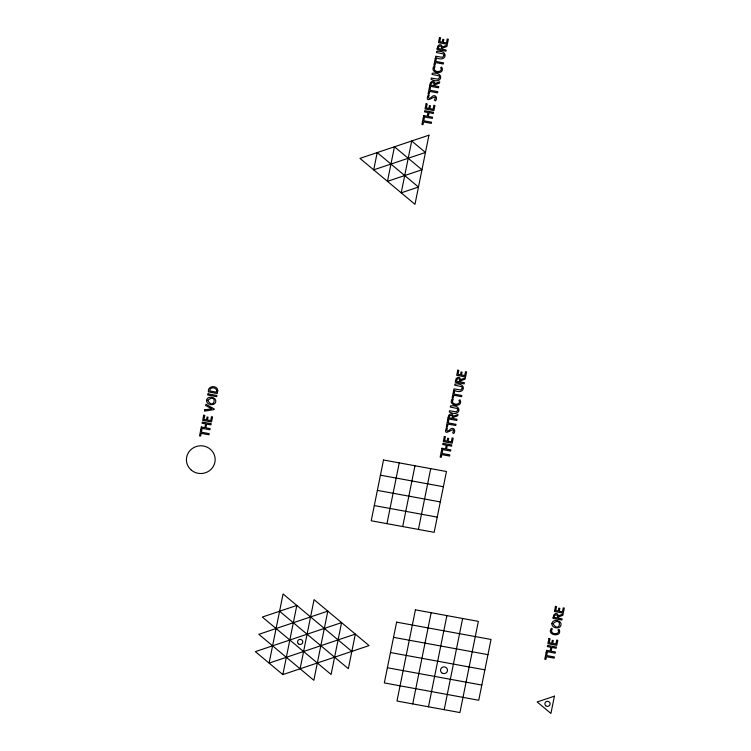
<?xml version="1.0" encoding="UTF-8"?>
<svg xmlns="http://www.w3.org/2000/svg" width="751" height="751" viewBox="0 0 751 751"><rect width="100%" height="100%" fill="white"/><g stroke="black" fill="none" stroke-linecap="round" stroke-linejoin="round"><path stroke-width="1.13" d="M282.845 674.595L296.823 605.447L262.324 617.05L331.097 674.482L341.574 622.617L255.34 651.624L282.845 674.595L369.088 645.588L314.068 599.645L300.1 668.794M386.962 523.663L399.241 462.869M402.696 526.545L414.984 465.751M418.429 529.427L430.717 468.643M412.721 703.903L431.149 612.722M428.464 706.794L446.892 615.604M444.198 709.676L462.625 618.486M380.438 475.186L443.381 486.723M377.368 490.375L440.302 501.921M374.298 505.573L437.232 517.12M393.543 637.346L487.953 654.656M390.473 652.544L484.883 669.854M387.403 667.742L481.804 685.053M351.834 651.389L283.071 593.957L269.093 663.105L355.336 634.097L348.342 668.681L279.579 611.248M428.37 97.039C429.45 101.329 432.135 94.673 434.594 95.724C436.932 96.194 436.96 99.461 435.458 100.859L434.435 100.23C438.772 90.927 423.583 106.914 428.211 94.992L429.196 95.537L428.37 97.039M446.62 429.703C447.699 433.984 450.384 427.338 452.844 428.389C455.181 428.849 455.209 432.125 453.707 433.515L452.684 432.886C457.021 423.583 441.832 439.57 446.46 427.657L447.446 428.192L446.62 429.703M434.228 68.36C433.721 73.054 443.663 72.331 440.715 67.609L441.766 67.139C445.784 75.513 428.577 73.523 434.059 66.088L435.007 66.67L434.228 68.36M452.477 401.015C451.971 405.718 461.912 404.986 458.964 400.274L460.016 399.795C464.034 408.178 446.826 406.178 452.309 398.743L453.257 399.325L452.477 401.015M551.544 630.549C551.046 635.252 560.978 634.52 558.031 629.807L559.082 629.329C563.1 637.712 545.902 635.712 551.375 628.277L552.332 628.859L551.544 630.549M207.661 400.424C214.758 411.417 217.687 392.003 207.661 400.424M552.933 623.659C560.03 634.651 562.959 615.238 552.933 623.659M206.572 400.227C205.887 404.967 214.626 406.498 215.744 401.907C216.795 396.922 207.417 395.214 206.572 400.227M551.844 623.461C551.159 628.202 559.908 629.732 561.016 625.142C562.067 620.157 552.689 618.448 551.844 623.461M216.682 390.595L216.363 392.144L209.745 390.933C209.322 386.662 216.297 386.99 216.682 390.595M434.191 83.99L433.862 85.717L430.99 85.192C430.22 82.835 433.918 81.446 434.191 83.99M441.579 47.397L441.259 49.125L438.377 48.599C437.617 46.243 441.316 44.853 441.579 47.397M452.44 416.645L452.111 418.373L449.239 417.847C448.469 415.5 452.168 414.101 452.44 416.645M459.828 380.053L459.509 381.79L456.627 381.264C455.866 378.908 459.565 377.509 459.828 380.053M557.561 616.233L557.233 617.96L554.351 617.435C553.59 615.088 557.289 613.689 557.561 616.233M439.635 77.306L438.124 79.212L431.29 78.085L431.055 79.249C442.161 85.304 445.005 71.627 432.266 73.241L432.032 74.415L438.828 75.785A1.671 1.615 -4.1 0 1 439.607 76.931L439.635 77.306M444.057 55.443L442.546 57.339L435.711 56.222L435.477 57.386C446.573 63.441 449.427 49.763 436.688 51.378L436.453 52.551L443.25 53.922A1.671 1.615 -4.1 0 1 444.029 55.067L444.057 55.443M457.885 409.971L456.373 411.867L449.539 410.741L449.305 411.914C460.41 417.969 463.254 404.291 450.516 405.906L450.281 407.07L457.077 408.45A1.671 1.615 -4.1 0 1 457.857 409.586L457.885 409.971M462.306 388.107L460.795 390.004L453.961 388.877L453.726 390.051C464.822 396.096 467.676 382.428 454.937 384.043L454.702 385.207L461.499 386.587A1.671 1.615 -4.1 0 1 462.278 387.723L462.306 388.107M217.752 390.783L217.283 393.524L208.421 391.9C207.182 385.498 217.752 384.747 217.752 390.783M429.797 85.239L429.656 86.158L438.518 87.783L438.762 86.618L434.895 85.905L435.204 84.675L439.466 83.089L439.739 81.756L435.158 83.492L433.937 81.652A2.92 2.816 -4.1 0 0 432.013 81.371L430.436 82.685L429.797 85.239M437.195 48.655L437.054 49.566L445.916 51.19L446.15 50.026L442.292 49.313L442.602 48.092L446.864 46.506L447.136 45.163L442.555 46.9L441.325 45.06A2.92 2.816 -4.1 0 0 439.41 44.788L437.824 46.093L437.195 48.655M448.047 417.903L447.906 418.814L456.777 420.447L457.012 419.274L453.144 418.57L453.454 417.34L457.725 415.754L457.988 414.411L453.416 416.148L452.186 414.317A2.92 2.816 -4.1 0 0 450.262 414.036L448.685 415.341L448.047 417.903M455.444 381.311L455.303 382.231L464.165 383.855L464.4 382.681L460.541 381.977L460.851 380.748L465.113 379.161L465.385 377.819L460.804 379.555L459.574 377.725A2.92 2.816 -4.1 0 0 457.659 377.443L456.073 378.748L455.444 381.311M553.168 617.491L553.027 618.402L561.889 620.035L562.133 618.862L558.265 618.157L558.575 616.928L562.837 615.341L563.109 613.999L558.528 615.736L557.308 613.905A2.92 2.816 -4.1 0 0 555.383 613.623L553.806 614.928L553.168 617.491M200.892 429.15L199.531 435.88L200.62 436.087L201.165 433.365L208.938 434.791L209.182 433.618L201.399 432.191L201.981 429.347L200.892 429.15M201.324 427L201.09 428.164L209.951 429.788L210.186 428.624L205.905 427.835L206.656 424.099L210.947 424.878L211.181 423.714L202.319 422.09L202.085 423.254L205.633 423.911L204.873 427.648L201.324 427M203.699 415.228L202.667 420.335L211.529 421.959L212.552 416.908L211.463 416.711L210.684 420.598L207.483 420.006L208.055 417.18L207.032 416.993L206.459 419.818L204 419.368L204.788 415.425L203.699 415.228M204.798 409.821L204.535 411.126L214.157 409.577L214.279 408.985L205.924 404.245L205.671 405.502L211.763 408.816L204.798 409.821M208.018 393.853L207.783 395.026L216.645 396.65L216.889 395.477L208.018 393.853M377.199 152.584L373.707 169.867L425.451 152.462L411.698 140.981L401.212 192.838L418.467 187.037L377.199 152.584M394.453 146.783L387.46 181.357L421.959 169.754L394.453 146.783M423.273 117.747L421.912 124.488L423.001 124.685L423.555 121.962L431.327 123.389L431.562 122.216L423.789 120.789L424.362 117.945L423.273 117.747M423.714 115.598L423.48 116.762L432.341 118.386L432.576 117.222L428.286 116.433L429.046 112.697L433.327 113.485L433.562 112.312L424.7 110.688L424.465 111.852L428.014 112.509L427.263 116.245L423.714 115.598M426.089 103.826L425.057 108.933L433.918 110.557L434.942 105.516L433.853 105.309L433.064 109.195L429.872 108.604L430.445 105.778L429.412 105.591L428.849 108.416L426.38 107.966L427.178 104.023L426.089 103.826M429.45 87.2L428.089 93.931L429.178 94.138L429.732 91.415L437.504 92.842L437.739 91.669L429.966 90.242L430.539 87.398L429.45 87.2M435.28 58.371L433.918 65.102L435.007 65.309L435.552 62.586L443.325 64.004L443.559 62.84L435.787 61.413L436.369 58.569L435.28 58.371M439.485 37.55L438.453 42.666L447.314 44.29L448.338 39.24L447.249 39.043L446.46 42.92L443.268 42.338L443.841 39.503L442.808 39.315L442.236 42.15L439.776 41.69L440.574 37.747L439.485 37.55M327.821 611.126L313.852 680.284L258.832 634.332L327.821 611.126M428.943 135.18L414.974 204.328L359.954 158.386L428.943 135.18M383.508 459.988L371.229 520.772L434.162 532.318L446.451 471.525L383.508 459.988M396.612 622.147L384.324 682.941L478.734 700.251L491.023 639.458L396.612 622.147M441.522 450.403L440.161 457.143L441.25 457.34L441.804 454.618L449.577 456.045L449.811 454.871L442.039 453.454L442.611 450.609L441.522 450.403M441.964 448.253L441.729 449.427L450.591 451.051L450.825 449.877L446.545 449.098L447.296 445.352L451.576 446.141L451.811 444.967L442.949 443.343L442.714 444.517L446.263 445.165L445.512 448.91L441.964 448.253M444.339 436.481L443.306 441.597L452.168 443.221L453.191 438.171L452.102 437.974L451.313 441.851L448.122 441.269L448.694 438.434L447.662 438.246L447.098 441.081L444.63 440.621L445.427 436.678L444.339 436.481M447.699 419.856L446.338 426.596L447.427 426.793L447.981 424.071L455.754 425.498L455.988 424.324L448.216 422.907L448.788 420.053L447.699 419.856M453.529 391.027L452.168 397.767L453.257 397.964L453.801 395.242L461.574 396.669L461.809 395.495L454.036 394.068L454.618 391.224L453.529 391.027M457.735 370.205L456.702 375.322L465.564 376.946L466.587 371.895L465.498 371.698L464.709 375.575L461.518 374.993L462.09 372.167L461.058 371.98L460.485 374.805L458.026 374.355L458.823 370.412L457.735 370.205M415.416 609.831L396.988 701.021L459.931 712.558L478.359 621.377L415.416 609.831M546.137 652.516L544.775 659.247L545.864 659.444L546.418 656.721L554.191 658.148L554.426 656.984L546.653 655.557L547.226 652.713L546.137 652.516M546.568 650.366L546.334 651.53L555.196 653.154L555.43 651.99L551.15 651.201L551.91 647.465L556.191 648.244L556.425 647.08L547.563 645.456L547.329 646.62L550.877 647.278L550.126 651.014L546.568 650.366M548.953 638.585L547.92 643.701L556.782 645.325L557.805 640.274L556.716 640.077L555.928 643.954L552.736 643.372L553.309 640.547L552.276 640.359L551.703 643.185L549.244 642.734L550.042 638.791L548.953 638.585M555.458 606.386L554.426 611.502L563.288 613.126L564.311 608.075L563.222 607.878L562.433 611.755L559.242 611.173L559.814 608.338L558.782 608.15L558.209 610.985L555.749 610.525L556.547 606.583L555.458 606.386M554.416 696.158L550.924 713.45L537.172 701.96L554.416 696.158M441.71 672.793A3.492 3.37 -4.1 0 0 447.436 670.868A3.492 3.37 -4.1 0 0 442.874 667.057A3.492 3.37 -4.1 0 0 441.71 672.793M191.355 470.164A14.372 13.865 -4.1 0 0 214.899 462.24A14.372 13.865 -4.1 0 0 196.124 446.563A14.372 13.865 -4.1 0 0 191.355 470.164M298.438 643.842A2.628 2.544 -4.1 0 0 302.756 642.387A2.628 2.544 -4.1 0 0 299.311 639.514A2.628 2.544 -4.1 0 0 298.438 643.842M545.77 705.78A2.628 2.544 -4.1 0 0 550.089 704.335A2.628 2.544 -4.1 0 0 546.644 701.462A2.628 2.544 -4.1 0 0 545.77 705.78"/></g></svg>
